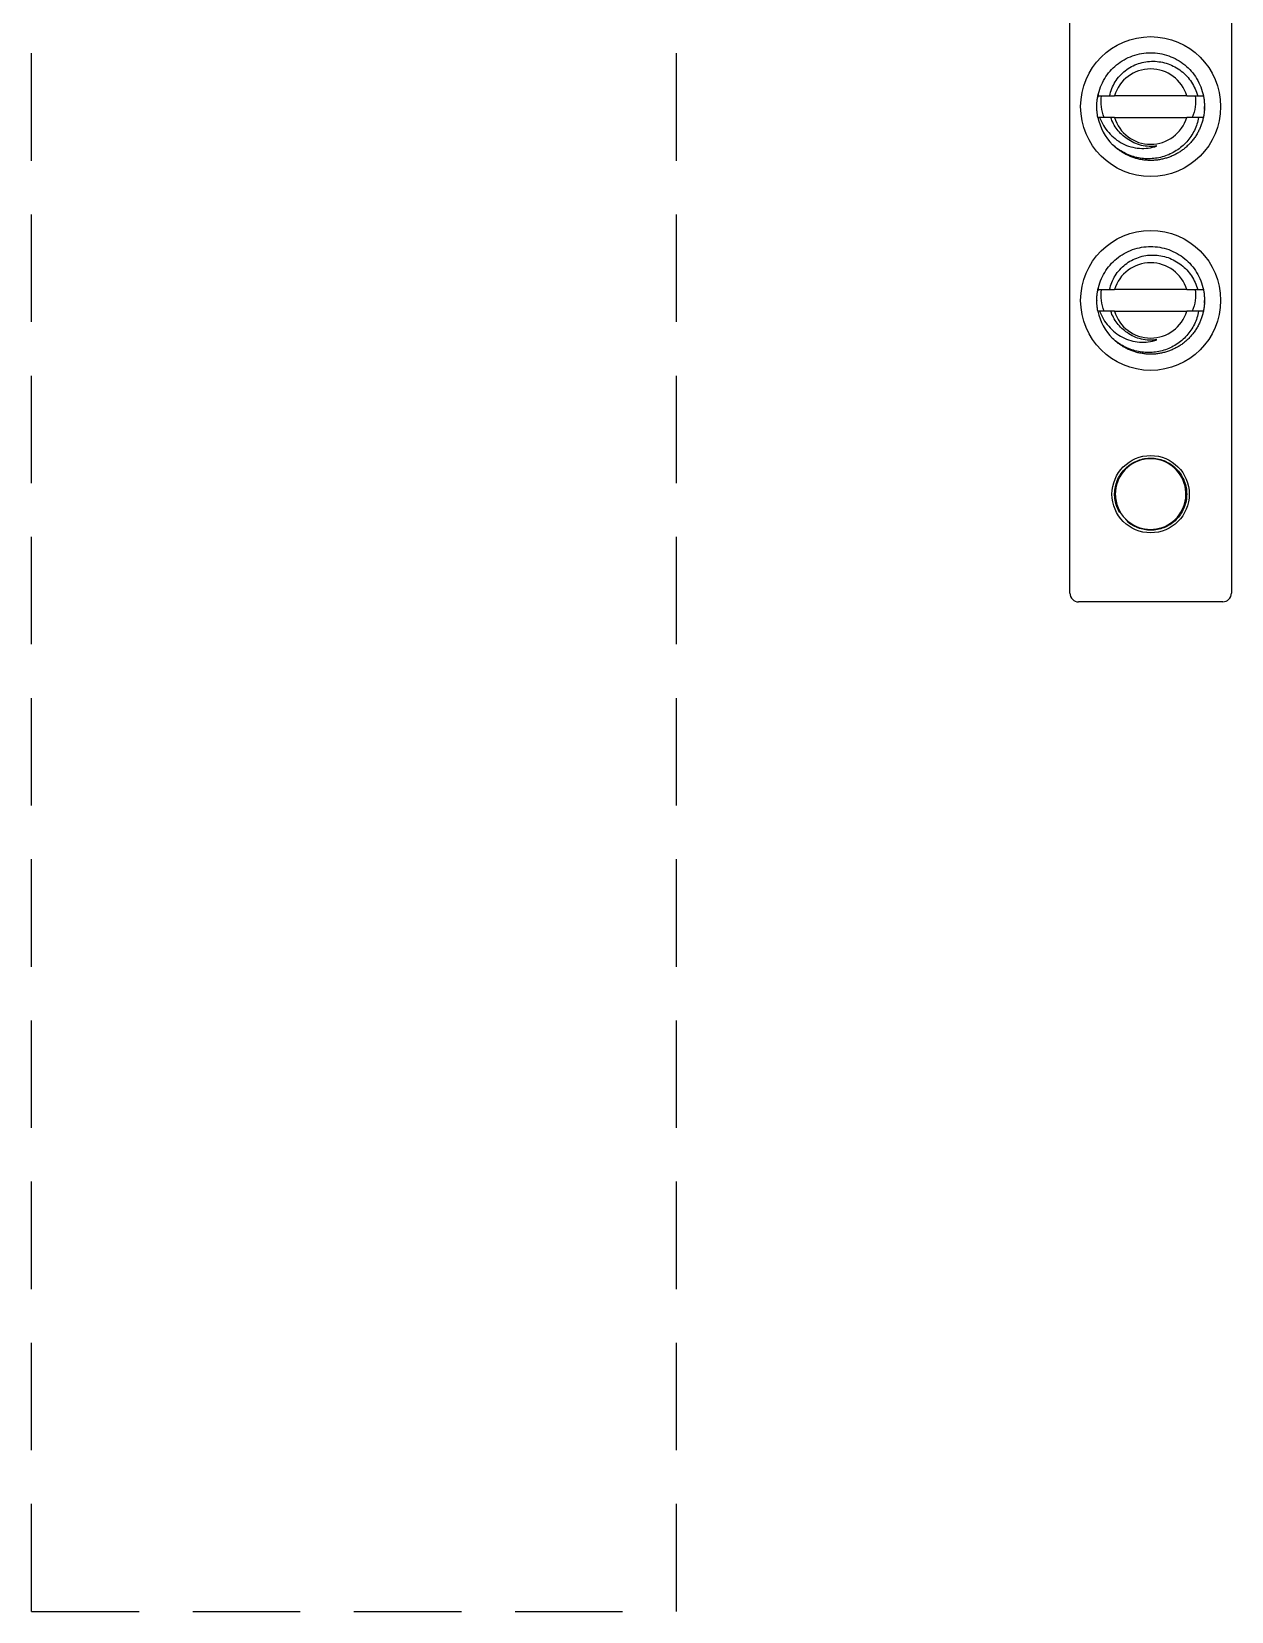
# Model space of a CAD drawing. Header units: inches. Extents: x 0.1 to 89.7, y 0.1 to 57.6.
# Drawn here: x 30.125 to 32.916, y 34.625 to 38.301 of the extents above; entities that cross this region are included whole.
import ezdxf
from ezdxf.enums import TextEntityAlignment as Align

# ---------------------------------------------------------------- set-up
doc = ezdxf.new("R2010")
doc.units = ezdxf.units.IN
doc.header["$MEASUREMENT"] = 0
doc.linetypes.add('HIDDEN', pattern=[0.375, 0.25, -0.125])
doc.linetypes.add('SLD-Solid', pattern=[0])
doc.layers.add('MISC', color=7, linetype='Continuous')
doc.layers.add('PSYMS', color=7, linetype='Continuous')
doc.styles.add('WD', font='romans.shx', dxfattribs={"height": 0.185})

# ---------------------------------------------------------------- blocks, each defined once
blk = doc.blocks.new('HDV1_GND_09')
at = {"color": 7, "linetype": 'SLD-Solid', "lineweight": 25}
for p, q in [((0.0179, 0.3809), (4.9779, 0.3809)), ((4.9979, 0.3609), (4.9979, 0.0259)), ((3.8229, 0.3027), (3.8229, 0.3159)), ((4.2729, 0.3027), (4.2729, 0.3159)), ((3.8229, 0.2773), (3.8229, 0.1096)), ((3.8729, 0.1096), (3.8729, 0.2773)), ((4.2729, 0.2773), (4.2729, 0.1096)), ((4.3229, 0.1096), (4.3229, 0.2773)), ((4.819, 0.1494), (4.815, 0.1435)), ((3.8474, 0.0685), (3.8479, 0.0684)), ((4.2974, 0.0685), (4.2979, 0.0684)), ((4.9779, 0.0059), (0.0179, 0.0059))]:
    blk.add_line(p, q, dxfattribs=at)
at = {"color": 7, "linetype": 'SLD-Solid', "lineweight": 25, "flags": 128}
for points in [[(3.8545, 0.3182), (3.8534, 0.3183), (3.8479, 0.3184)], [(4.3045, 0.3182), (4.3034, 0.3183), (4.2979, 0.3184)], [(3.8197, 0.0716), (3.8233, 0.0709), (3.8259, 0.0704)], [(4.2697, 0.0716), (4.2733, 0.0709), (4.2759, 0.0704)]]:
    blk.add_lwpolyline(points, dxfattribs=at)
at = {"color": 7, "linetype": 'SLD-Solid', "lineweight": 25}
for centre, radius in [((3.8479, 0.1934), 0.1625), ((4.2979, 0.1934), 0.1625), ((4.7479, 0.1934), 0.0898)]:
    blk.add_circle(centre, radius, dxfattribs=at)
for centre, radius, start, end in [((4.9779, 0.3609), 0.02, 0, 90), ((3.8479, 0.1934), 0.0875, 106.6015, 253.3985), ((3.8479, 0.1934), 0.0875, 286.6015, 73.3985), ((4.2979, 0.1934), 0.0875, 106.6015, 253.3985), ((4.2979, 0.1934), 0.0875, 286.6015, 73.3985), ((4.7477, 0.1934), 0.082, 315.4941, 270.0886), ((4.7479, 0.1934), 0.082, 270, 315), ((3.8479, 0.1934), 0.125, 281.537, 315), ((4.2979, 0.1934), 0.125, 281.537, 315), ((4.9779, 0.0259), 0.02, 270, 0)]:
    blk.add_arc(centre, radius, start, end, dxfattribs=at)
for points, knots in [([(3.8229, 0.071), (3.8089, 0.0738), (3.7951, 0.0792), (3.7767, 0.0904), (3.771, 0.0946), (3.7604, 0.1039), (3.7556, 0.1088), (3.7422, 0.1252), (3.7349, 0.138), (3.7252, 0.1652), (3.7229, 0.1795), (3.7229, 0.2073), (3.7252, 0.2217), (3.7349, 0.2488), (3.7422, 0.2616), (3.7556, 0.278), (3.7604, 0.283), (3.771, 0.2922), (3.7767, 0.2965), (3.7951, 0.3077), (3.8089, 0.313), (3.8229, 0.3159)], [0, 0, 0, 0, 0.125, 0.125, 0.1875, 0.1875, 0.25, 0.25, 0.375, 0.375, 0.5, 0.5, 0.625, 0.625, 0.75, 0.75, 0.8125, 0.8125, 0.875, 0.875, 1, 1, 1, 1]), ([(3.8229, 0.0981), (3.8171, 0.0993), (3.8116, 0.101), (3.8008, 0.1053), (3.7955, 0.108), (3.7856, 0.1142), (3.7809, 0.1177), (3.7722, 0.1255), (3.7682, 0.1298), (3.761, 0.139), (3.7578, 0.1439), (3.7522, 0.1541), (3.7499, 0.1596), (3.7461, 0.1706), (3.7447, 0.1762), (3.7429, 0.1878), (3.7425, 0.1937), (3.7426, 0.2054), (3.7432, 0.2111), (3.7452, 0.2227), (3.7467, 0.2284), (3.7506, 0.2394), (3.753, 0.2447), (3.7586, 0.2549), (3.7619, 0.2599), (3.7691, 0.269), (3.773, 0.2733), (3.7816, 0.2812), (3.7863, 0.2849), (3.8008, 0.2945), (3.8115, 0.2994), (3.8229, 0.3026)], [0, 0, 0, 0, 0.0625, 0.0625, 0.125, 0.125, 0.1875, 0.1875, 0.25, 0.25, 0.3125, 0.3125, 0.375, 0.375, 0.4375, 0.4375, 0.5, 0.5, 0.5625, 0.5625, 0.625, 0.625, 0.6875, 0.6875, 0.75, 0.75, 0.8125, 0.8125, 0.875, 0.875, 1, 1, 1, 1]), ([(3.8229, 0.3158), (3.8242, 0.3161), (3.8285, 0.317), (3.8358, 0.3179), (3.8449, 0.3185), (3.8541, 0.3184), (3.8635, 0.3176), (3.8698, 0.3165), (3.873, 0.3159)], [0, 0, 0, 0, 0.079863, 0.261034, 0.440234, 0.618167, 0.809043, 1, 1, 1, 1]), ([(3.8229, 0.297), (3.8314, 0.2979), (3.8398, 0.2978), (3.8566, 0.2956), (3.8649, 0.2934), (3.8729, 0.2902)], [0, 0, 0, 0, 0.5, 0.5, 1, 1, 1, 1]), ([(3.8729, 0.3159), (3.8729, 0.3128), (3.8729, 0.3091), (3.8729, 0.3055), (3.8729, 0.3051)], [0, 0, 0, 0, 0.872154, 1, 1, 1, 1]), ([(3.8729, 0.3159), (3.8758, 0.3152), (3.8817, 0.3139), (3.8904, 0.3111), (3.8988, 0.3077), (3.9072, 0.3036), (3.9154, 0.2987), (3.9234, 0.2932), (3.9309, 0.287), (3.9378, 0.2804), (3.9442, 0.2732), (3.95, 0.2657), (3.9551, 0.2578), (3.9596, 0.2497), (3.9635, 0.2413), (3.9667, 0.2325), (3.9693, 0.2235), (3.9713, 0.2141), (3.9725, 0.2045), (3.973, 0.1949), (3.9727, 0.1853), (3.9717, 0.1757), (3.97, 0.1663), (3.9676, 0.1571), (3.9646, 0.1484), (3.9609, 0.1398), (3.9566, 0.1316), (3.9518, 0.1238), (3.9464, 0.1164), (3.9415, 0.1104), (3.9381, 0.107), (3.9369, 0.1058)], [0, 0, 0, 0, 0.033723, 0.067593, 0.101521, 0.135415, 0.171985, 0.208298, 0.244248, 0.27976, 0.315461, 0.351583, 0.385934, 0.420475, 0.455112, 0.489748, 0.524288, 0.560708, 0.596805, 0.632474, 0.668007, 0.703985, 0.740318, 0.774807, 0.809423, 0.84407, 0.878652, 0.913074, 0.946884, 0.980361, 1, 1, 1, 1]), ([(3.8729, 0.3049), (3.8834, 0.303), (3.8935, 0.2997), (3.9127, 0.2903), (3.9216, 0.2844), (3.9335, 0.2737), (3.9372, 0.2698), (3.9441, 0.2617), (3.9473, 0.2574), (3.9559, 0.244), (3.9605, 0.2342), (3.9652, 0.219), (3.9664, 0.2139), (3.9682, 0.2034), (3.9688, 0.198), (3.9693, 0.182), (3.9683, 0.1714), (3.9635, 0.1505), (3.9597, 0.1406), (3.9498, 0.1218), (3.9436, 0.1129), (3.9363, 0.105)], [0, 0, 0, 0, 0.125, 0.125, 0.25, 0.25, 0.3125, 0.3125, 0.375, 0.375, 0.5, 0.5, 0.5625, 0.5625, 0.625, 0.625, 0.75, 0.75, 0.875, 0.875, 1, 1, 1, 1]), ([(4.2729, 0.071), (4.2589, 0.0738), (4.2451, 0.0792), (4.2267, 0.0904), (4.221, 0.0946), (4.2104, 0.1039), (4.2056, 0.1088), (4.1922, 0.1252), (4.1849, 0.138), (4.1752, 0.1652), (4.1729, 0.1795), (4.1729, 0.2073), (4.1752, 0.2217), (4.1849, 0.2488), (4.1922, 0.2616), (4.2056, 0.278), (4.2104, 0.283), (4.221, 0.2922), (4.2267, 0.2965), (4.2451, 0.3077), (4.2589, 0.313), (4.2729, 0.3159)], [0, 0, 0, 0, 0.125, 0.125, 0.1875, 0.1875, 0.25, 0.25, 0.375, 0.375, 0.5, 0.5, 0.625, 0.625, 0.75, 0.75, 0.8125, 0.8125, 0.875, 0.875, 1, 1, 1, 1]), ([(4.2729, 0.0981), (4.2671, 0.0993), (4.2616, 0.101), (4.2508, 0.1053), (4.2455, 0.108), (4.2356, 0.1142), (4.2309, 0.1177), (4.2222, 0.1255), (4.2182, 0.1298), (4.211, 0.139), (4.2078, 0.1439), (4.2022, 0.1541), (4.1999, 0.1596), (4.1961, 0.1706), (4.1947, 0.1762), (4.1929, 0.1878), (4.1925, 0.1937), (4.1926, 0.2054), (4.1932, 0.2111), (4.1952, 0.2227), (4.1967, 0.2284), (4.2006, 0.2394), (4.203, 0.2447), (4.2086, 0.2549), (4.2119, 0.2599), (4.2191, 0.269), (4.223, 0.2733), (4.2316, 0.2812), (4.2363, 0.2849), (4.2508, 0.2945), (4.2615, 0.2994), (4.2729, 0.3026)], [0, 0, 0, 0, 0.0625, 0.0625, 0.125, 0.125, 0.1875, 0.1875, 0.25, 0.25, 0.3125, 0.3125, 0.375, 0.375, 0.4375, 0.4375, 0.5, 0.5, 0.5625, 0.5625, 0.625, 0.625, 0.6875, 0.6875, 0.75, 0.75, 0.8125, 0.8125, 0.875, 0.875, 1, 1, 1, 1]), ([(4.2729, 0.3158), (4.2742, 0.3161), (4.2785, 0.317), (4.2858, 0.3179), (4.2949, 0.3185), (4.3041, 0.3184), (4.3135, 0.3176), (4.3198, 0.3165), (4.323, 0.3159)], [0, 0, 0, 0, 0.079863, 0.261034, 0.440234, 0.618167, 0.809043, 1, 1, 1, 1]), ([(4.2729, 0.297), (4.2814, 0.2979), (4.2898, 0.2978), (4.3066, 0.2956), (4.3149, 0.2934), (4.3229, 0.2902)], [0, 0, 0, 0, 0.5, 0.5, 1, 1, 1, 1]), ([(4.3229, 0.3159), (4.3229, 0.3128), (4.3229, 0.3091), (4.3229, 0.3055), (4.3229, 0.3051)], [0, 0, 0, 0, 0.872154, 1, 1, 1, 1]), ([(4.3229, 0.3159), (4.3258, 0.3152), (4.3317, 0.3139), (4.3404, 0.3111), (4.3488, 0.3077), (4.3572, 0.3036), (4.3654, 0.2987), (4.3734, 0.2932), (4.3809, 0.287), (4.3878, 0.2804), (4.3942, 0.2732), (4.4, 0.2657), (4.4051, 0.2578), (4.4096, 0.2497), (4.4135, 0.2413), (4.4167, 0.2325), (4.4193, 0.2235), (4.4213, 0.2141), (4.4225, 0.2045), (4.423, 0.1949), (4.4227, 0.1853), (4.4217, 0.1757), (4.42, 0.1663), (4.4176, 0.1571), (4.4146, 0.1484), (4.4109, 0.1398), (4.4066, 0.1316), (4.4018, 0.1238), (4.3964, 0.1164), (4.3915, 0.1104), (4.3881, 0.107), (4.3869, 0.1058)], [0, 0, 0, 0, 0.033723, 0.067593, 0.101521, 0.135415, 0.171985, 0.208298, 0.244248, 0.27976, 0.315461, 0.351583, 0.385934, 0.420475, 0.455112, 0.489748, 0.524288, 0.560708, 0.596805, 0.632474, 0.668007, 0.703985, 0.740318, 0.774807, 0.809423, 0.84407, 0.878652, 0.913074, 0.946884, 0.980361, 1, 1, 1, 1]), ([(4.3229, 0.3049), (4.3334, 0.303), (4.3435, 0.2997), (4.3627, 0.2903), (4.3716, 0.2844), (4.3835, 0.2737), (4.3872, 0.2698), (4.3941, 0.2617), (4.3973, 0.2574), (4.4059, 0.244), (4.4105, 0.2342), (4.4152, 0.219), (4.4164, 0.2139), (4.4182, 0.2034), (4.4188, 0.198), (4.4193, 0.182), (4.4183, 0.1714), (4.4135, 0.1505), (4.4097, 0.1406), (4.3998, 0.1218), (4.3936, 0.1129), (4.3863, 0.105)], [0, 0, 0, 0, 0.125, 0.125, 0.25, 0.25, 0.3125, 0.3125, 0.375, 0.375, 0.5, 0.5, 0.5625, 0.5625, 0.625, 0.625, 0.75, 0.75, 0.875, 0.875, 1, 1, 1, 1]), ([(4.7904, 0.1214), (4.7815, 0.1161), (4.7718, 0.1126), (4.7566, 0.11), (4.7515, 0.1097), (4.7412, 0.1098), (4.7361, 0.1104), (4.726, 0.1125), (4.7211, 0.114), (4.7116, 0.1178), (4.707, 0.1202), (4.6984, 0.1257), (4.6944, 0.1289), (4.6869, 0.1359), (4.6834, 0.1398), (4.6744, 0.1521), (4.6698, 0.1616), (4.6644, 0.1813), (4.6636, 0.1918), (4.6656, 0.2121), (4.6686, 0.2222), (4.6755, 0.2358), (4.6783, 0.2402), (4.6845, 0.2484), (4.688, 0.2521), (4.6956, 0.259), (4.6998, 0.2621), (4.7085, 0.2675), (4.7131, 0.2697), (4.7227, 0.2734), (4.7277, 0.2748), (4.7377, 0.2767), (4.7428, 0.2771), (4.7531, 0.2771), (4.7583, 0.2766), (4.7683, 0.2747), (4.7732, 0.2733), (4.7877, 0.2677), (4.7965, 0.2623), (4.8079, 0.2519), (4.8114, 0.2482), (4.8176, 0.24), (4.8203, 0.2356), (4.8249, 0.2264), (4.8268, 0.2217), (4.8297, 0.2119), (4.8306, 0.2067), (4.8317, 0.1965), (4.8317, 0.1914), (4.8308, 0.1812), (4.8299, 0.1761), (4.8258, 0.1613), (4.8213, 0.1519), (4.8151, 0.1436)], [0, 0, 0, 0, 0.0625, 0.0625, 0.09375, 0.09375, 0.125, 0.125, 0.15625, 0.15625, 0.1875, 0.1875, 0.21875, 0.21875, 0.25, 0.25, 0.3125, 0.3125, 0.375, 0.375, 0.4375, 0.4375, 0.46875, 0.46875, 0.5, 0.5, 0.53125, 0.53125, 0.5625, 0.5625, 0.59375, 0.59375, 0.625, 0.625, 0.65625, 0.65625, 0.6875, 0.6875, 0.75, 0.75, 0.78125, 0.78125, 0.8125, 0.8125, 0.84375, 0.84375, 0.875, 0.875, 0.90625, 0.90625, 0.9375, 0.9375, 1, 1, 1, 1]), ([(3.8729, 0.0749), (3.8793, 0.0773), (3.8855, 0.0803), (3.8973, 0.0874), (3.9029, 0.0915), (3.9133, 0.1006), (3.918, 0.1055), (3.9266, 0.1162), (3.9304, 0.1221), (3.9368, 0.1343), (3.9393, 0.1406), (3.943, 0.1537), (3.9442, 0.1606), (3.9452, 0.1743), (3.9451, 0.1811), (3.9433, 0.1947), (3.9417, 0.2015), (3.9392, 0.208)], [0, 0, 0, 0, 0.125, 0.125, 0.25, 0.25, 0.375, 0.375, 0.5, 0.5, 0.625, 0.625, 0.75, 0.75, 0.875, 0.875, 1, 1, 1, 1]), ([(3.9392, 0.208), (3.9402, 0.202), (3.9406, 0.1958), (3.9401, 0.1837), (3.9393, 0.1778), (3.9364, 0.166), (3.9344, 0.1602), (3.9294, 0.1493), (3.9263, 0.144), (3.9228, 0.1391)], [0, 0, 0, 0, 0.25, 0.25, 0.5, 0.5, 0.75, 0.75, 1, 1, 1, 1]), ([(4.3229, 0.0749), (4.3293, 0.0773), (4.3355, 0.0803), (4.3473, 0.0874), (4.3529, 0.0915), (4.3633, 0.1006), (4.368, 0.1055), (4.3766, 0.1162), (4.3804, 0.1221), (4.3868, 0.1343), (4.3893, 0.1406), (4.393, 0.1537), (4.3942, 0.1606), (4.3952, 0.1743), (4.3951, 0.1811), (4.3933, 0.1947), (4.3917, 0.2015), (4.3892, 0.208)], [0, 0, 0, 0, 0.125, 0.125, 0.25, 0.25, 0.375, 0.375, 0.5, 0.5, 0.625, 0.625, 0.75, 0.75, 0.875, 0.875, 1, 1, 1, 1]), ([(4.3892, 0.208), (4.3902, 0.202), (4.3906, 0.1958), (4.3901, 0.1837), (4.3893, 0.1778), (4.3864, 0.166), (4.3844, 0.1602), (4.3794, 0.1493), (4.3763, 0.144), (4.3728, 0.1391)], [0, 0, 0, 0, 0.25, 0.25, 0.5, 0.5, 0.75, 0.75, 1, 1, 1, 1]), ([(3.9228, 0.1391), (3.9169, 0.13), (3.9096, 0.1222), (3.8925, 0.1091), (3.8831, 0.1042), (3.8729, 0.1008)], [0, 0, 0, 0, 0.5, 0.5, 1, 1, 1, 1]), ([(4.3728, 0.1391), (4.3669, 0.13), (4.3596, 0.1222), (4.3425, 0.1091), (4.3331, 0.1042), (4.3229, 0.1008)], [0, 0, 0, 0, 0.5, 0.5, 1, 1, 1, 1]), ([(4.7479, 0.1114), (4.7553, 0.1112), (4.7626, 0.1119), (4.7769, 0.1152), (4.7839, 0.1178), (4.7904, 0.1214)], [0, 0, 0, 0, 0.5, 0.5, 1, 1, 1, 1]), ([(3.8229, 0.071), (3.8229, 0.0741), (3.8229, 0.0804), (3.8229, 0.0891), (3.8229, 0.095), (3.8229, 0.0976), (3.8229, 0.0979)], [0, 0, 0, 0, 0.351256, 0.702512, 0.970015, 1, 1, 1, 1]), ([(3.8729, 0.0852), (3.8649, 0.0822), (3.8567, 0.0803), (3.8399, 0.0783), (3.8313, 0.0782), (3.8229, 0.079)], [0, 0, 0, 0, 0.5, 0.5, 1, 1, 1, 1]), ([(3.8729, 0.1007), (3.8729, 0.0988), (3.8729, 0.0969), (3.8729, 0.095), (3.8729, 0.0919), (3.8729, 0.0888), (3.8729, 0.0857), (3.8729, 0.0821), (3.8729, 0.0785), (3.8729, 0.0749)], [0.0001078695, 0.0001078695, 0.0001078695, 0.0001078695, 0.0002740643, 0.0002740643, 0.0002740643, 0.0005481286, 0.0005481286, 0.0005481286, 0.0008648953, 0.0008648953, 0.0008648953, 0.0008648953]), ([(4.2729, 0.071), (4.2729, 0.0741), (4.2729, 0.0804), (4.2729, 0.0891), (4.2729, 0.095), (4.2729, 0.0976), (4.2729, 0.0979)], [0, 0, 0, 0, 0.351256, 0.702512, 0.970015, 1, 1, 1, 1]), ([(4.3229, 0.0852), (4.3149, 0.0822), (4.3067, 0.0803), (4.2899, 0.0783), (4.2813, 0.0782), (4.2729, 0.079)], [0, 0, 0, 0, 0.5, 0.5, 1, 1, 1, 1]), ([(4.3229, 0.1007), (4.3229, 0.0988), (4.3229, 0.0969), (4.3229, 0.095), (4.3229, 0.0919), (4.3229, 0.0888), (4.3229, 0.0857), (4.3229, 0.0821), (4.3229, 0.0785), (4.3229, 0.0749)], [0.0001078695, 0.0001078695, 0.0001078695, 0.0001078695, 0.0002740643, 0.0002740643, 0.0002740643, 0.0005481286, 0.0005481286, 0.0005481286, 0.0008648953, 0.0008648953, 0.0008648953, 0.0008648953]), ([(3.8729, 0.071), (3.8705, 0.0705), (3.8653, 0.0695), (3.8572, 0.0687), (3.8486, 0.0683), (3.84, 0.0686), (3.8314, 0.0694), (3.8257, 0.0704), (3.8229, 0.071)], [0, 0, 0, 0, 0.144028, 0.315854, 0.485778, 0.655359, 0.826889, 1, 1, 1, 1]), ([(4.3229, 0.071), (4.3205, 0.0705), (4.3153, 0.0695), (4.3072, 0.0687), (4.2986, 0.0683), (4.29, 0.0686), (4.2814, 0.0694), (4.2757, 0.0704), (4.2729, 0.071)], [0, 0, 0, 0, 0.144028, 0.315854, 0.485778, 0.655359, 0.826889, 1, 1, 1, 1])]:
    blk.add_open_spline(points, degree=3, knots=knots, dxfattribs=at)
for points in [[(3.8229, 0.2773), (3.8229, 0.2858), (3.8229, 0.2942), (3.8229, 0.3026)], [(3.8729, 0.3049), (3.8729, 0.2957), (3.8729, 0.2865), (3.8729, 0.2773)], [(4.2729, 0.2773), (4.2729, 0.2858), (4.2729, 0.2942), (4.2729, 0.3026)], [(4.3229, 0.3049), (4.3229, 0.2957), (4.3229, 0.2865), (4.3229, 0.2773)], [(4.8151, 0.1436), (4.8122, 0.1407), (4.8091, 0.1379), (4.8058, 0.1354)], [(3.8229, 0.0981), (3.8229, 0.1019), (3.8229, 0.1057), (3.8229, 0.1096)], [(3.8729, 0.1096), (3.8729, 0.1066), (3.8729, 0.1037), (3.8729, 0.1008)], [(3.8729, 0.0749), (3.8729, 0.0736), (3.8729, 0.0723), (3.8729, 0.071)], [(4.2729, 0.0981), (4.2729, 0.1019), (4.2729, 0.1057), (4.2729, 0.1096)], [(4.3229, 0.1096), (4.3229, 0.1066), (4.3229, 0.1037), (4.3229, 0.1008)], [(4.3229, 0.0749), (4.3229, 0.0736), (4.3229, 0.0723), (4.3229, 0.071)]]:
    blk.add_open_spline(points, degree=3, dxfattribs=at)
at = {"style": 'WD'}
blk.add_attdef('TAG1', text='', height=0.125, dxfattribs=at).set_placement((5.375, 0.125), align=Align.CENTER)
blk = doc.blocks.new('VDIN153B6')
at = {"layer": 'MISC', "color": 4, "linetype": 'HIDDEN'}
for p, q in [((-0.75, 0), (-0.75, 9)), ((-0.75, 9), (0.75, 9)), ((0.75, 0), (0.75, 9)), ((-0.75, 0), (0.75, 0))]:
    blk.add_line(p, q, dxfattribs=at)

msp = doc.modelspace()

# ---------------------------------------------------------------- block references
at = {"layer": 'PSYMS'}
msp.add_blockref('VDIN153B6', (30.875, 34.625), dxfattribs=at)
at = {"layer": 'PSYMS', "xscale": 1.001880327007336, "yscale": 1.001880327007336, "zscale": 1.001880327007336, "rotation": 270}
msp.add_blockref('HDV1_GND_09', (32.53458, 41.98115), dxfattribs=at)

doc.saveas('drawing.dxf')
